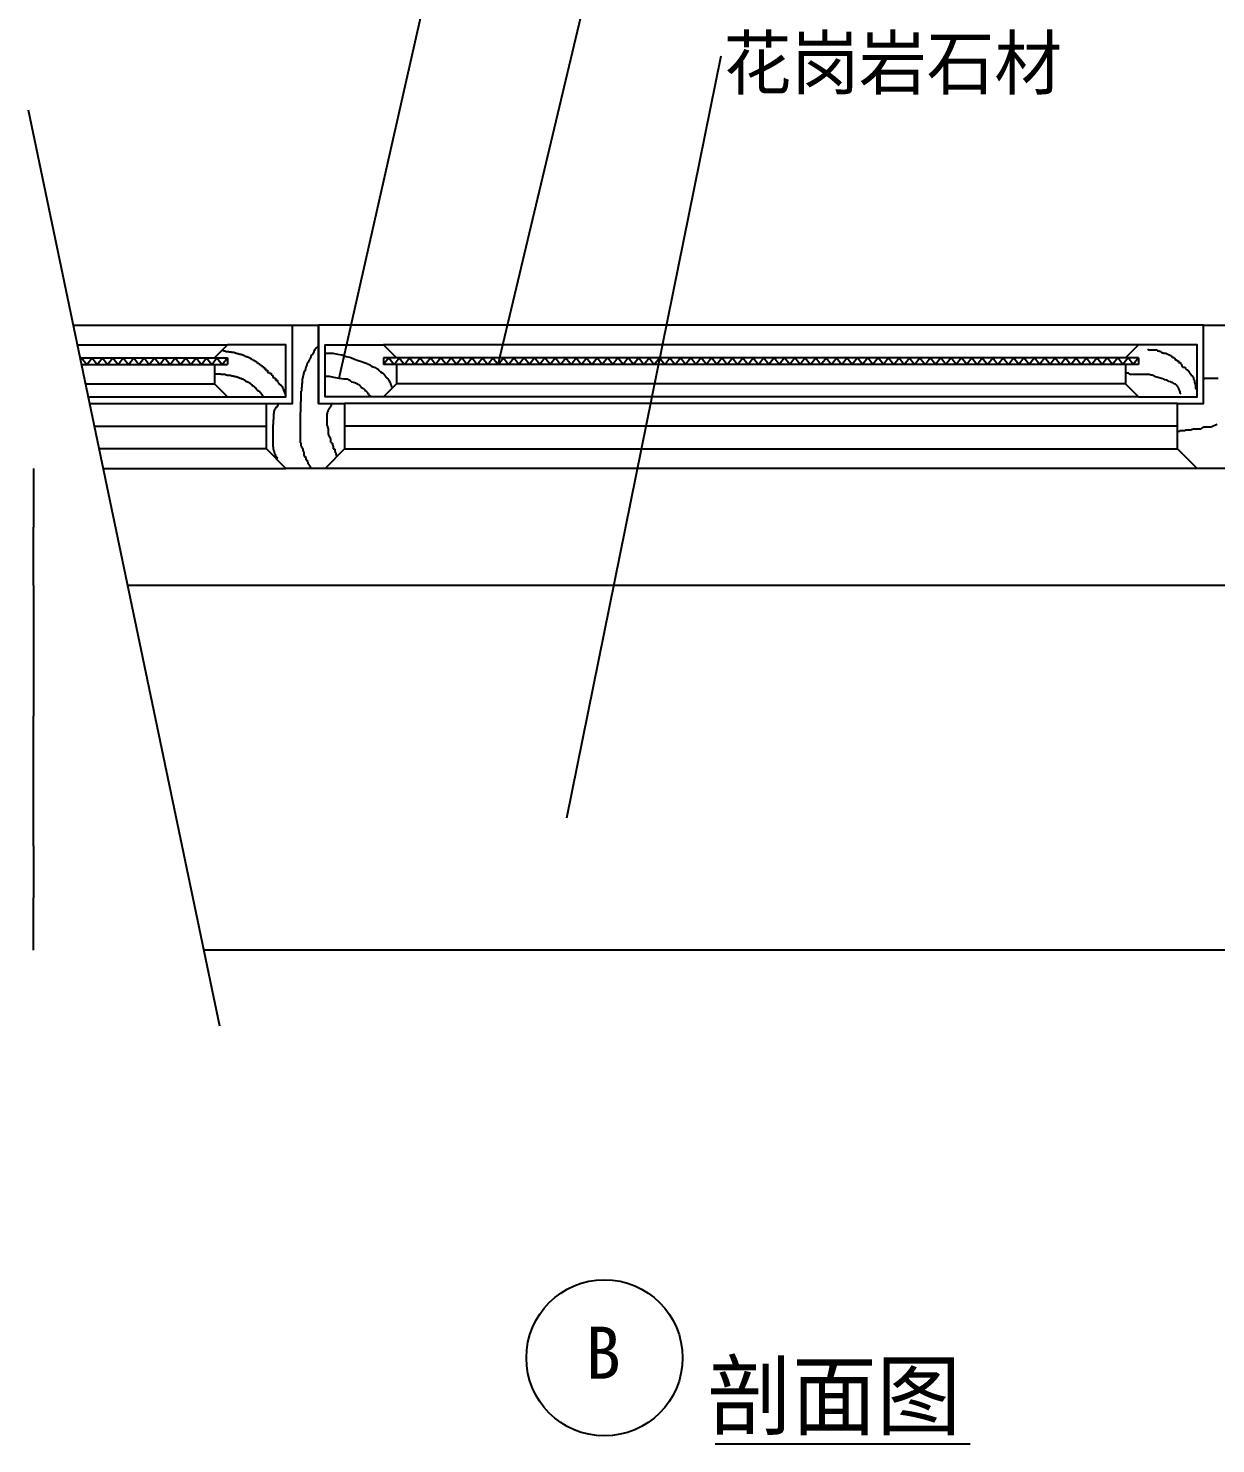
# Model space of a CAD drawing. Header units: metres. Extents: x 223 to 5375, y 130 to 7012.
# Drawn here: x 382 to 1751, y 130 to 1761 of the extents above; entities that cross this region are included whole.
import ezdxf

# ---------------------------------------------------------------- set-up
doc = ezdxf.new("R2010")
doc.units = ezdxf.units.M
for name, color, linetype in [('3', 3, 'Continuous'), ('4', 4, 'Continuous'), ('7', 7, 'Continuous'), ('BH', 3, 'Continuous'), ('DIM', 3, 'Continuous'), ('TEXT', 3, 'Continuous')]:
    doc.layers.add(name, color=color, linetype=linetype)
doc.dimstyles.get("Standard").update_dxf_attribs({"dimtxt": 2.5, "dimasz": 2.5, "dimexe": 1.25, "dimexo": 0.625, "dimtad": 1, "dimcen": 2.5, "dimazin": 3, "dimtfac": 1, "dimtmove": 0, "dimatfit": 3})

# ---------------------------------------------------------------- blocks, each defined once
blk = doc.blocks.new('BH2')
at = {"layer": 'BH'}
blk.add_lwpolyline([(0, 32), (5, 28), (0, 24), (5, 20), (0, 16), (5, 12), (0, 8), (5, 4), (0, 0)], dxfattribs=at)
blk = doc.blocks.new('*D8')
for p, q in [((388.27, 1118.43), (388.27, 968.43)), ((388.02, 968.43), (387.77, 968.43)), ((388.27, 818.43), (388.27, 968.43)), ((388.27, 968.43), (388.27, 968.43)), ((388.52, 968.43), (388.77, 968.43))]:
    blk.add_line(p, q)
at = {"layer": 'Defpoints'}
for p in [(388.27, 1118.43), (388.27, 968.43), (388.27, 818.43)]:
    blk.add_point(p, dxfattribs=at)
at = {"layer": 'DIM', "insert": (388.27, 969.555), "char_height": 1, "attachment_point": 5}
blk.add_mtext('200', dxfattribs=at)
blk = doc.blocks.new('*D9')
for p, q in [((388.27, 818.43), (388.27, 758.43)), ((388.02, 758.43), (387.77, 758.43)), ((388.27, 698.43), (388.27, 758.43)), ((388.27, 758.43), (388.27, 758.43)), ((388.52, 758.43), (388.77, 758.43))]:
    blk.add_line(p, q)
at = {"layer": 'Defpoints'}
for p in [(388.27, 818.43), (388.27, 758.43), (388.27, 698.43)]:
    blk.add_point(p, dxfattribs=at)
at = {"layer": 'DIM', "insert": (388.27, 759.555), "char_height": 1, "attachment_point": 5}
blk.add_mtext('80', dxfattribs=at)
blk = doc.blocks.new('*D10')
for p, q in [((388.27, 1253.43), (388.27, 1185.93)), ((388.02, 1185.93), (387.77, 1185.93)), ((388.27, 1118.43), (388.27, 1185.93)), ((388.27, 1185.93), (388.27, 1185.93)), ((388.52, 1185.93), (388.77, 1185.93))]:
    blk.add_line(p, q)
at = {"layer": 'Defpoints'}
for p in [(388.27, 1253.43), (388.27, 1185.93), (388.27, 1118.43)]:
    blk.add_point(p, dxfattribs=at)
at = {"layer": 'DIM', "insert": (388.27, 1187.055), "char_height": 1, "attachment_point": 5}
blk.add_mtext('90', dxfattribs=at)

msp = doc.modelspace()

# ---------------------------------------------------------------- linework, layer by layer
at = {"layer": '3'}
for p, q in [((438.9, 1395.93), (611.75, 1395.93)), ((1661.75, 1395.93), (791.75, 1395.93)), ((458.49, 1302.18), (656.75, 1302.18)), ((1706.75, 1302.18), (746.75, 1302.18))]:
    msp.add_line(p, q, dxfattribs=at)
for points in [[(448.3, 1350.93), (596.75, 1350.93)], [(1646.75, 1350.93), (806.75, 1350.93)], [(451.44, 1335.93), (611.75, 1335.93)], [(1661.75, 1335.93), (791.75, 1335.93)], [(656.75, 1275.93), (463.97, 1275.93)], [(746.75, 1275.93), (1706.75, 1275.93)]]:
    msp.add_lwpolyline(points, dxfattribs=at)
at = {"layer": '4'}
for p, q in [((434.2, 1418.43), (686.75, 1418.43)), ((1736.75, 1418.43), (716.75, 1418.43))]:
    msp.add_line(p, q, dxfattribs=at)
for points in [[(656.75, 1328.43), (686.75, 1328.43), (686.75, 1418.43), (716.75, 1418.43), (716.75, 1328.43), (746.75, 1328.43), (746.75, 1275.93), (724.25, 1253.43), (679.25, 1253.43), (656.75, 1275.93), (656.75, 1328.43), (686.75, 1328.43)], [(716.75, 1328.43), (716.75, 1418.43)], [(596.75, 1373.43), (596.75, 1350.93), (611.75, 1335.93), (679.25, 1335.93), (679.25, 1395.93), (611.75, 1395.93), (596.75, 1380.93)], [(806.75, 1373.43), (806.75, 1350.93), (791.75, 1335.93), (724.25, 1335.93), (724.25, 1395.93), (791.75, 1395.93), (806.75, 1380.93)], [(1646.75, 1373.43), (1646.75, 1350.93), (1661.75, 1335.93), (1729.25, 1335.93), (1729.25, 1395.93), (1661.75, 1395.93), (1646.75, 1380.93)]]:
    msp.add_lwpolyline(points, dxfattribs=at)
msp.add_lwpolyline([(1706.75, 1275.93), (1706.75, 1328.43), (1736.75, 1328.43), (1736.75, 1418.43), (1856.75, 1418.43), (1856.75, 1253.43), (1729.25, 1253.43)], close=True, dxfattribs=at)
at = {"layer": '7'}
for p, q in [((442.04, 1380.93), (611.75, 1380.93)), ((443.6, 1373.43), (611.75, 1373.43)), ((611.75, 1380.93), (611.75, 1373.43)), ((1661.75, 1380.93), (791.75, 1380.93)), ((791.75, 1380.93), (791.75, 1373.43)), ((1661.75, 1373.43), (791.75, 1373.43)), ((1661.75, 1380.93), (1661.75, 1373.43)), ((1834.25, 1118.43), (496.87, 1118.43)), ((1834.25, 698.43), (584.6, 698.43))]:
    msp.add_line(p, q, dxfattribs=at)
for points in [[(453, 1328.43), (656.75, 1328.43)], [(1706.75, 1328.43), (746.75, 1328.43)], [(468.67, 1253.43), (679.25, 1253.43)], [(1729.25, 1253.43), (724.25, 1253.43)]]:
    msp.add_lwpolyline(points, dxfattribs=at)
at = {"layer": 'BH'}
for p, q in [((606.37, 1389.52), (607.59, 1389.52)), ((607.59, 1389.52), (607.59, 1389.11)), ((607.59, 1389.11), (609.62, 1389.11)), ((609.62, 1389.11), (609.62, 1388.3)), ((609.62, 1388.3), (613.27, 1388.3)), ((613.27, 1388.3), (613.27, 1387.89)), ((613.27, 1387.89), (616.52, 1387.89)), ((616.52, 1387.89), (616.52, 1387.49)), ((616.52, 1387.49), (619.37, 1387.49)), ((619.37, 1387.49), (619.37, 1387.08)), ((619.37, 1387.08), (620.18, 1387.08)), ((620.18, 1387.08), (620.18, 1386.67)), ((620.18, 1386.67), (621.4, 1386.67)), ((621.4, 1386.67), (621.4, 1386.27)), ((711.18, 1387.08), (710.77, 1387.08)), ((710.77, 1387.08), (710.77, 1385.86)), ((712.4, 1389.52), (711.18, 1389.52)), ((711.18, 1389.52), (711.18, 1387.08)), ((712.8, 1390.73), (712.4, 1390.73)), ((712.4, 1390.73), (712.4, 1389.52)), ((713.21, 1391.14), (712.8, 1391.14)), ((712.8, 1391.14), (712.8, 1390.73)), ((713.62, 1391.55), (713.21, 1391.55)), ((713.21, 1391.55), (713.21, 1391.14)), ((714.43, 1391.95), (713.62, 1391.95)), ((713.62, 1391.95), (713.62, 1391.55)), ((715.24, 1392.76), (714.43, 1392.76)), ((714.43, 1392.76), (714.43, 1391.95)), ((716.05, 1393.17), (715.24, 1393.17)), ((715.24, 1393.17), (715.24, 1392.76)), ((1672.29, 1390.88), (1672.29, 1390.51)), ((1672.29, 1390.51), (1673.39, 1390.51)), ((1673.39, 1390.51), (1673.39, 1390.15)), ((1673.39, 1390.15), (1683.27, 1390.15)), ((1683.27, 1390.15), (1683.27, 1389.05)), ((1683.27, 1389.05), (1685.47, 1389.05)), ((1685.47, 1389.05), (1685.47, 1388.68)), ((1685.47, 1388.68), (1686.56, 1388.68)), ((1686.56, 1388.68), (1686.56, 1388.32)), ((1686.56, 1388.32), (1687.66, 1388.32)), ((1687.66, 1388.32), (1687.66, 1387.58)), ((1687.66, 1387.58), (1688.39, 1387.58)), ((1688.39, 1387.58), (1688.39, 1387.22)), ((1688.39, 1387.22), (1689.13, 1387.22)), ((1689.13, 1387.22), (1689.13, 1386.85)), ((1689.13, 1386.85), (1690.59, 1386.85)), ((1690.59, 1386.85), (1690.59, 1386.49)), ((621.4, 1386.27), (622.62, 1386.27)), ((622.62, 1386.27), (622.62, 1385.86)), ((622.62, 1385.86), (624.65, 1385.86)), ((624.65, 1385.86), (624.65, 1385.46)), ((624.65, 1385.46), (625.87, 1385.46)), ((625.87, 1385.46), (625.87, 1385.05)), ((625.87, 1385.05), (627.49, 1385.05)), ((627.49, 1385.05), (627.49, 1384.64)), ((627.49, 1384.64), (629.12, 1384.64)), ((629.12, 1384.64), (629.12, 1384.24)), ((629.12, 1384.24), (630.34, 1384.24)), ((630.34, 1384.24), (630.34, 1383.43)), ((630.34, 1383.43), (631.96, 1383.43)), ((631.96, 1383.43), (631.96, 1383.02)), ((631.96, 1383.02), (633.18, 1383.02)), ((633.18, 1383.02), (633.18, 1382.61)), ((633.18, 1382.61), (634.4, 1382.61)), ((634.4, 1382.61), (634.4, 1382.21)), ((634.4, 1382.21), (636.02, 1382.21)), ((636.02, 1382.21), (636.02, 1381.4)), ((636.02, 1381.4), (637.24, 1381.4)), ((637.24, 1381.4), (637.24, 1380.99)), ((637.24, 1380.99), (638.46, 1380.99)), ((638.46, 1380.99), (638.46, 1379.77)), ((638.46, 1379.77), (640.09, 1379.77)), ((640.09, 1379.77), (640.09, 1378.96)), ((640.09, 1378.96), (641.31, 1378.96)), ((641.31, 1378.96), (641.31, 1378.15)), ((641.31, 1378.15), (642.52, 1378.15)), ((642.52, 1378.15), (642.52, 1377.74)), ((642.52, 1377.74), (643.34, 1377.74)), ((643.34, 1377.74), (643.34, 1376.93)), ((643.34, 1376.93), (644.56, 1376.93)), ((644.56, 1376.93), (644.56, 1376.52)), ((644.56, 1376.52), (645.37, 1376.52)), ((645.37, 1376.52), (645.37, 1375.71)), ((645.37, 1375.71), (646.59, 1375.71)), ((646.59, 1375.71), (646.59, 1374.9)), ((646.59, 1374.9), (647.81, 1374.9)), ((647.81, 1374.9), (647.81, 1373.68)), ((647.81, 1373.68), (648.62, 1373.68)), ((648.62, 1373.68), (648.62, 1373.28)), ((648.62, 1373.28), (649.84, 1373.28)), ((649.84, 1373.28), (649.84, 1372.46)), ((649.84, 1372.46), (651.06, 1372.46)), ((651.06, 1372.46), (651.06, 1371.25)), ((651.06, 1371.25), (652.68, 1371.25)), ((652.68, 1371.25), (652.68, 1370.03)), ((703.05, 1370.84), (702.24, 1370.84)), ((702.24, 1370.84), (702.24, 1369.22)), ((703.46, 1372.46), (703.05, 1372.46)), ((703.05, 1372.46), (703.05, 1370.84)), ((703.87, 1374.09), (703.46, 1374.09)), ((703.46, 1374.09), (703.46, 1372.46)), ((704.68, 1375.31), (703.87, 1375.31)), ((703.87, 1375.31), (703.87, 1374.09)), ((705.49, 1376.52), (704.68, 1376.52)), ((704.68, 1376.52), (704.68, 1375.31)), ((706.3, 1378.15), (705.49, 1378.15)), ((705.49, 1378.15), (705.49, 1376.52)), ((707.12, 1379.77), (706.3, 1379.77)), ((706.3, 1379.77), (706.3, 1378.15)), ((707.93, 1381.4), (707.12, 1381.4)), ((707.12, 1381.4), (707.12, 1379.77)), ((708.74, 1383.43), (707.93, 1383.43)), ((707.93, 1383.43), (707.93, 1381.4)), ((709.55, 1383.83), (708.74, 1383.83)), ((708.74, 1383.83), (708.74, 1383.43)), ((710.37, 1385.05), (709.55, 1385.05)), ((709.55, 1385.05), (709.55, 1383.83)), ((710.77, 1385.86), (710.37, 1385.86)), ((710.37, 1385.86), (710.37, 1385.05)), ((725.4, 1386.27), (733.12, 1386.27)), ((733.12, 1386.27), (738.8, 1385.05)), ((738.8, 1385.05), (743.68, 1384.24)), ((743.68, 1384.24), (748.55, 1382.61)), ((748.55, 1382.61), (752.62, 1381.8)), ((752.62, 1381.8), (753.84, 1381.4)), ((753.84, 1381.4), (754.65, 1380.99)), ((754.65, 1380.99), (755.46, 1380.58)), ((755.46, 1380.58), (756.68, 1380.18)), ((756.68, 1380.18), (758.3, 1379.37)), ((758.3, 1379.37), (762.37, 1377.74)), ((762.37, 1377.74), (766.43, 1376.52)), ((766.43, 1376.52), (770.49, 1375.31)), ((770.49, 1375.31), (771.71, 1374.9)), ((771.71, 1374.9), (772.52, 1374.49)), ((772.52, 1374.49), (773.34, 1374.49)), ((773.34, 1374.49), (773.74, 1373.68)), ((773.74, 1373.68), (774.96, 1373.28)), ((774.96, 1373.28), (776.59, 1372.06)), ((776.59, 1372.06), (778.21, 1370.84)), ((778.21, 1370.84), (782.27, 1369.62)), ((1690.59, 1386.49), (1692.79, 1386.49)), ((1692.79, 1386.49), (1692.79, 1386.12)), ((1692.79, 1386.12), (1693.89, 1386.12)), ((1693.89, 1386.12), (1693.89, 1385.39)), ((1693.89, 1385.39), (1694.98, 1385.39)), ((1694.98, 1385.39), (1694.98, 1385.02)), ((1694.98, 1385.02), (1696.45, 1385.02)), ((1696.45, 1385.02), (1696.45, 1384.29)), ((1696.45, 1384.29), (1697.91, 1384.29)), ((1697.91, 1384.29), (1697.91, 1383.92)), ((1697.91, 1383.92), (1698.28, 1383.92)), ((1698.28, 1383.92), (1698.28, 1383.55)), ((1698.28, 1383.55), (1699.38, 1383.55)), ((1699.38, 1383.55), (1699.38, 1382.46)), ((1699.38, 1382.46), (1700.84, 1382.46)), ((1700.84, 1382.46), (1700.84, 1381.36)), ((1700.84, 1381.36), (1702.67, 1381.36)), ((1702.67, 1381.36), (1702.67, 1380.62)), ((1702.67, 1380.62), (1703.77, 1380.62)), ((1703.77, 1380.62), (1703.77, 1379.16)), ((1703.77, 1379.16), (1704.5, 1379.16)), ((1704.5, 1379.16), (1704.5, 1378.43)), ((1704.5, 1378.43), (1705.96, 1378.43)), ((1705.96, 1378.43), (1705.96, 1377.33)), ((1705.96, 1377.33), (1707.79, 1377.33)), ((1707.79, 1377.33), (1707.79, 1375.5)), ((1707.79, 1375.5), (1709.99, 1375.5)), ((1709.99, 1375.5), (1709.99, 1374.03)), ((1709.99, 1374.03), (1710.72, 1374.03)), ((1710.72, 1374.03), (1710.72, 1373.3)), ((1710.72, 1373.3), (1711.09, 1373.3)), ((1711.09, 1373.3), (1711.09, 1372.57)), ((1711.09, 1372.57), (1711.82, 1372.57)), ((1711.82, 1372.57), (1711.82, 1371.1)), ((1711.82, 1371.1), (1712.92, 1371.1)), ((1712.92, 1371.1), (1712.92, 1370)), ((597.02, 1362.31), (604.34, 1362.31)), ((604.34, 1362.31), (604.34, 1361.91)), ((604.34, 1361.91), (609.62, 1361.91)), ((609.62, 1361.91), (609.62, 1361.5)), ((609.62, 1361.5), (611.65, 1361.5)), ((611.65, 1361.5), (611.65, 1361.1)), ((611.65, 1361.1), (615.71, 1361.1)), ((615.71, 1361.1), (615.71, 1360.69)), ((615.71, 1360.69), (616.52, 1360.69)), ((616.52, 1360.69), (616.52, 1360.28)), ((616.52, 1360.28), (618.56, 1360.28)), ((618.56, 1360.28), (618.56, 1359.88)), ((618.56, 1359.88), (620.18, 1359.88)), ((620.18, 1359.88), (620.18, 1359.47)), ((620.18, 1359.47), (622.21, 1359.47)), ((622.21, 1359.47), (622.21, 1359.07)), ((622.21, 1359.07), (623.43, 1359.07)), ((623.43, 1359.07), (623.43, 1358.66)), ((623.43, 1358.66), (624.65, 1358.66)), ((624.65, 1358.66), (624.65, 1358.25)), ((624.65, 1358.25), (625.46, 1358.25)), ((625.46, 1358.25), (625.46, 1357.85)), ((625.46, 1357.85), (626.27, 1357.85)), ((626.27, 1357.85), (626.27, 1357.44)), ((626.27, 1357.44), (627.49, 1357.44)), ((627.49, 1357.44), (627.49, 1357.04)), ((627.49, 1357.04), (628.31, 1357.04)), ((628.31, 1357.04), (628.31, 1356.63)), ((628.31, 1356.63), (629.52, 1356.63)), ((629.52, 1356.63), (629.52, 1356.22)), ((629.52, 1356.22), (630.74, 1356.22)), ((630.74, 1356.22), (630.74, 1355.41)), ((630.74, 1355.41), (631.96, 1355.41)), ((631.96, 1355.41), (631.96, 1354.6)), ((631.96, 1354.6), (632.77, 1354.6)), ((632.77, 1354.6), (632.77, 1354.19)), ((632.77, 1354.19), (633.59, 1354.19)), ((633.59, 1354.19), (633.59, 1353.79)), ((652.68, 1370.03), (654.31, 1370.03)), ((654.31, 1370.03), (654.31, 1368.81)), ((654.31, 1368.81), (655.52, 1368.81)), ((655.52, 1368.81), (655.52, 1366.78)), ((655.52, 1366.78), (657.96, 1366.78)), ((657.96, 1366.78), (657.96, 1363.94)), ((657.96, 1363.94), (660.4, 1363.94)), ((660.4, 1363.94), (660.4, 1363.13)), ((660.4, 1363.13), (662.02, 1363.13)), ((662.02, 1363.13), (662.02, 1361.5)), ((662.02, 1361.5), (663.24, 1361.5)), ((663.24, 1361.5), (663.24, 1360.69)), ((663.24, 1360.69), (664.06, 1360.69)), ((664.06, 1360.69), (664.06, 1358.25)), ((664.06, 1358.25), (666.09, 1358.25)), ((666.09, 1358.25), (666.09, 1357.44)), ((666.09, 1357.44), (667.31, 1357.44)), ((667.31, 1357.44), (667.31, 1355.01)), ((667.31, 1355.01), (669.34, 1355.01)), ((669.34, 1355.01), (669.34, 1352.98)), ((698.18, 1356.63), (697.77, 1356.63)), ((697.77, 1356.63), (697.77, 1351.35)), ((698.59, 1358.25), (698.18, 1358.25)), ((698.18, 1358.25), (698.18, 1356.63)), ((698.99, 1359.88), (698.59, 1359.88)), ((698.59, 1359.88), (698.59, 1358.25)), ((699.4, 1361.5), (698.99, 1361.5)), ((698.99, 1361.5), (698.99, 1359.88)), ((699.8, 1363.13), (699.4, 1363.13)), ((699.4, 1363.13), (699.4, 1361.5)), ((701.02, 1365.16), (699.8, 1365.16)), ((699.8, 1365.16), (699.8, 1363.13)), ((701.43, 1365.97), (701.02, 1365.97)), ((701.02, 1365.97), (701.02, 1365.16)), ((701.84, 1367.59), (701.43, 1367.59)), ((701.43, 1367.59), (701.43, 1365.97)), ((702.24, 1369.22), (701.84, 1369.22)), ((701.84, 1369.22), (701.84, 1367.59)), ((725.4, 1359.88), (729.05, 1359.88)), ((729.05, 1359.88), (733.93, 1358.66)), ((733.93, 1358.66), (740.43, 1357.44)), ((740.43, 1357.44), (746.12, 1356.63)), ((746.12, 1356.63), (750.18, 1356.63)), ((750.18, 1356.63), (750.59, 1356.22)), ((750.59, 1356.22), (750.99, 1356.22)), ((750.99, 1356.22), (751.4, 1355.82)), ((751.4, 1355.82), (753.02, 1355.01)), ((753.02, 1355.01), (754.65, 1353.38)), ((782.27, 1369.62), (783.49, 1368.81)), ((783.49, 1368.81), (783.9, 1368.81)), ((783.9, 1368.81), (784.71, 1368.4)), ((784.71, 1368.4), (785.52, 1368)), ((785.52, 1368), (786.74, 1366.37)), ((786.74, 1366.37), (788.37, 1364.75)), ((788.37, 1364.75), (789.99, 1363.53)), ((789.99, 1363.53), (791.62, 1362.31)), ((791.62, 1362.31), (792.02, 1361.91)), ((792.02, 1361.91), (792.43, 1361.91)), ((792.43, 1361.91), (792.43, 1361.5)), ((792.43, 1361.5), (793.24, 1360.69)), ((793.24, 1360.69), (794.05, 1359.88)), ((794.05, 1359.88), (794.87, 1358.66)), ((794.87, 1358.66), (795.68, 1357.85)), ((795.68, 1357.85), (796.09, 1357.44)), ((796.09, 1357.44), (796.49, 1357.44)), ((796.49, 1357.44), (796.49, 1356.63)), ((796.49, 1356.63), (796.9, 1355.82)), ((796.9, 1355.82), (797.71, 1355.01)), ((797.71, 1355.01), (798.93, 1352.57)), ((1650.66, 1363.12), (1645.97, 1363.12)), ((1650.66, 1362.45), (1650.66, 1363.12)), ((1651.99, 1361.78), (1650.66, 1362.45)), ((1674.76, 1361.78), (1651.99, 1361.78)), ((1675.42, 1361.11), (1674.76, 1361.78)), ((1677.43, 1361.11), (1675.42, 1361.11)), ((1678.77, 1360.44), (1677.43, 1361.11)), ((1680.11, 1359.77), (1678.77, 1360.44)), ((1681.45, 1359.1), (1680.11, 1359.77)), ((1685.47, 1357.76), (1681.45, 1359.1)), ((1688.14, 1357.09), (1685.47, 1357.76)), ((1690.82, 1356.43), (1688.14, 1357.09)), ((1692.16, 1355.76), (1690.82, 1356.43)), ((1694.17, 1355.09), (1692.16, 1355.76)), ((1695.51, 1354.42), (1694.17, 1355.09)), ((1696.85, 1353.75), (1695.51, 1354.42)), ((1712.92, 1370), (1715.48, 1370)), ((1715.48, 1370), (1715.48, 1368.54)), ((1715.48, 1368.54), (1716.21, 1368.54)), ((1716.21, 1368.54), (1716.21, 1367.81)), ((1716.21, 1367.81), (1716.95, 1367.81)), ((1716.95, 1367.81), (1716.95, 1367.44)), ((1716.95, 1367.44), (1717.31, 1367.44)), ((1717.31, 1367.44), (1717.31, 1367.07)), ((1717.31, 1367.07), (1718.41, 1367.07)), ((1718.41, 1367.07), (1718.41, 1365.97)), ((1718.41, 1365.97), (1719.87, 1365.97)), ((1719.87, 1365.97), (1719.87, 1364.88)), ((1719.87, 1364.88), (1720.24, 1364.88)), ((1720.24, 1364.88), (1720.24, 1363.78)), ((1720.24, 1363.78), (1720.97, 1363.78)), ((1720.97, 1363.78), (1720.97, 1362.31)), ((1720.97, 1362.31), (1722.07, 1362.31)), ((1722.07, 1362.31), (1722.07, 1360.85)), ((1722.07, 1360.85), (1723.17, 1360.85)), ((1723.17, 1360.85), (1723.17, 1360.11)), ((1723.17, 1360.11), (1723.9, 1360.11)), ((1723.9, 1360.11), (1723.9, 1359.02)), ((1723.9, 1359.02), (1724.63, 1359.02)), ((1724.63, 1359.02), (1724.63, 1358.28)), ((1724.63, 1358.28), (1725, 1358.28)), ((1725, 1358.28), (1725, 1356.09)), ((1725, 1356.09), (1725.36, 1356.09)), ((1725.36, 1356.09), (1725.36, 1355.72)), ((1725.36, 1355.72), (1725.73, 1355.72)), ((1725.73, 1355.72), (1725.73, 1354.99)), ((1725.73, 1354.99), (1726.1, 1354.99)), ((1726.1, 1354.99), (1726.1, 1352.06)), ((1737.95, 1356.43), (1736.62, 1356.43)), ((1753.62, 1357.09), (1737.95, 1357.09)), ((1737.95, 1357.09), (1737.95, 1356.43)), ((633.59, 1353.79), (634.4, 1353.79)), ((634.4, 1353.79), (634.4, 1353.38)), ((634.4, 1353.38), (635.62, 1353.38)), ((635.62, 1353.38), (635.62, 1352.98)), ((635.62, 1352.98), (636.84, 1352.98)), ((636.84, 1352.98), (636.84, 1352.16)), ((636.84, 1352.16), (637.65, 1352.16)), ((637.65, 1352.16), (637.65, 1351.35)), ((637.65, 1351.35), (638.87, 1351.35)), ((638.87, 1351.35), (638.87, 1350.54)), ((638.87, 1350.54), (640.09, 1350.54)), ((640.09, 1350.54), (640.09, 1348.92)), ((640.09, 1348.92), (640.9, 1348.92)), ((640.9, 1348.92), (640.9, 1348.51)), ((640.9, 1348.51), (641.71, 1348.51)), ((641.71, 1348.51), (641.71, 1348.1)), ((641.71, 1348.1), (642.52, 1348.1)), ((642.52, 1348.1), (642.52, 1347.29)), ((642.52, 1347.29), (643.74, 1347.29)), ((643.74, 1347.29), (643.74, 1346.48)), ((643.74, 1346.48), (644.56, 1346.48)), ((644.56, 1346.48), (644.56, 1345.67)), ((644.56, 1345.67), (644.96, 1345.67)), ((644.96, 1345.67), (644.96, 1344.45)), ((644.96, 1344.45), (646.18, 1344.45)), ((646.18, 1344.45), (646.18, 1343.23)), ((646.18, 1343.23), (647.4, 1343.23)), ((647.4, 1343.23), (647.4, 1342.83)), ((647.4, 1342.83), (648.21, 1342.83)), ((648.21, 1342.83), (648.21, 1342.01)), ((648.21, 1342.01), (648.62, 1342.01)), ((648.62, 1342.01), (648.62, 1341.61)), ((648.62, 1341.61), (649.02, 1341.61)), ((649.02, 1341.61), (649.02, 1341.2)), ((649.02, 1341.2), (649.43, 1341.2)), ((649.43, 1341.2), (649.43, 1340.8)), ((649.43, 1340.8), (649.84, 1340.8)), ((649.84, 1340.8), (649.84, 1340.39)), ((649.84, 1340.39), (650.24, 1340.39)), ((650.24, 1340.39), (650.24, 1339.98)), ((650.24, 1339.98), (650.65, 1339.98)), ((650.65, 1339.98), (650.65, 1339.17)), ((650.65, 1339.17), (651.46, 1339.17)), ((651.46, 1339.17), (651.46, 1338.36)), ((651.46, 1338.36), (651.87, 1338.36)), ((651.87, 1338.36), (651.87, 1337.55)), ((669.34, 1352.98), (670.15, 1352.98)), ((670.15, 1352.98), (670.15, 1351.76)), ((670.15, 1351.76), (670.96, 1351.76)), ((670.96, 1351.76), (670.96, 1350.54)), ((670.96, 1350.54), (672.59, 1350.54)), ((672.59, 1350.54), (672.59, 1349.73)), ((672.59, 1349.73), (673.4, 1349.73)), ((673.4, 1349.73), (673.4, 1348.92)), ((673.4, 1348.92), (673.81, 1348.92)), ((673.81, 1348.92), (673.81, 1348.51)), ((673.81, 1348.51), (674.62, 1348.51)), ((674.62, 1348.51), (674.62, 1347.7)), ((674.62, 1347.7), (675.43, 1347.7)), ((675.43, 1347.7), (675.43, 1345.67)), ((675.43, 1345.67), (675.84, 1345.67)), ((675.84, 1345.67), (675.84, 1344.86)), ((675.84, 1344.86), (676.24, 1344.86)), ((676.24, 1344.86), (676.24, 1342.83)), ((676.24, 1342.83), (676.65, 1342.83)), ((676.65, 1342.83), (676.65, 1342.01)), ((676.65, 1342.01), (677.06, 1342.01)), ((677.06, 1342.01), (677.06, 1341.2)), ((677.06, 1341.2), (677.46, 1341.2)), ((677.46, 1341.2), (677.46, 1340.39)), ((677.46, 1340.39), (677.87, 1340.39)), ((677.87, 1340.39), (677.87, 1339.58)), ((677.87, 1339.58), (678.27, 1339.58)), ((678.27, 1339.58), (678.27, 1337.95)), ((678.27, 1337.95), (678.68, 1337.95)), ((678.68, 1337.95), (678.68, 1337.14)), ((696.96, 1342.42), (696.55, 1342.42)), ((696.55, 1342.42), (696.55, 1330.65)), ((697.37, 1347.29), (696.96, 1347.29)), ((696.96, 1347.29), (696.96, 1342.42)), ((697.77, 1351.35), (697.37, 1351.35)), ((697.37, 1351.35), (697.37, 1347.29)), ((754.65, 1353.38), (758.71, 1352.57)), ((758.71, 1352.57), (760.34, 1351.76)), ((760.34, 1351.76), (760.74, 1351.35)), ((760.74, 1351.35), (761.55, 1350.95)), ((761.55, 1350.95), (761.96, 1350.54)), ((761.96, 1350.54), (762.77, 1350.13)), ((762.77, 1350.13), (763.99, 1349.32)), ((763.99, 1349.32), (765.21, 1348.1)), ((765.21, 1348.1), (766.43, 1346.89)), ((766.43, 1346.89), (767.65, 1346.07)), ((767.65, 1346.07), (768.05, 1346.07)), ((768.05, 1346.07), (768.46, 1345.67)), ((768.46, 1345.67), (770.09, 1344.04)), ((770.09, 1344.04), (770.9, 1342.83)), ((770.9, 1342.83), (772.12, 1342.01)), ((772.12, 1342.01), (772.93, 1341.2)), ((772.93, 1341.2), (772.93, 1340.8)), ((772.93, 1340.8), (773.34, 1340.8)), ((773.34, 1340.8), (773.34, 1340.39)), ((773.34, 1340.39), (774.15, 1339.98)), ((774.15, 1339.98), (774.55, 1338.77)), ((774.55, 1338.77), (774.96, 1337.95)), ((774.96, 1337.95), (775.37, 1337.95)), ((775.37, 1337.95), (775.77, 1337.55)), ((798.93, 1352.57), (799.34, 1352.16)), ((799.34, 1352.16), (799.74, 1352.16)), ((799.74, 1352.16), (799.74, 1350.54)), ((799.74, 1350.54), (800.15, 1349.73)), ((800.15, 1349.73), (800.55, 1349.32)), ((800.55, 1349.32), (800.55, 1348.1)), ((800.55, 1348.1), (800.96, 1347.7)), ((800.96, 1347.7), (800.96, 1347.29)), ((800.96, 1347.29), (801.37, 1347.29)), ((801.37, 1347.29), (801.37, 1346.89)), ((801.37, 1346.89), (801.77, 1346.89)), ((1698.86, 1353.08), (1696.85, 1353.75)), ((1699.52, 1352.41), (1698.86, 1353.08)), ((1700.86, 1352.41), (1699.52, 1352.41)), ((1702.2, 1351.74), (1700.86, 1352.41)), ((1702.87, 1351.07), (1702.2, 1351.74)), ((1704.21, 1350.4), (1702.87, 1351.07)), ((1705.55, 1349.73), (1704.21, 1350.4)), ((1706.22, 1348.39), (1705.55, 1349.73)), ((1706.89, 1347.72), (1706.22, 1348.39)), ((1707.56, 1346.38), (1706.89, 1347.72)), ((1708.23, 1345.04), (1707.56, 1346.38)), ((1708.9, 1343.7), (1708.23, 1345.04)), ((1709.57, 1341.69), (1708.9, 1343.7)), ((1709.57, 1340.35), (1709.57, 1341.69)), ((1710.24, 1339.68), (1709.57, 1340.35)), ((1710.9, 1339.01), (1710.24, 1339.68)), ((1726.1, 1352.06), (1726.46, 1352.06)), ((1726.46, 1352.06), (1726.46, 1351.32)), ((1726.46, 1351.32), (1726.83, 1351.32)), ((1726.83, 1351.32), (1726.83, 1350.59)), ((1726.83, 1350.59), (1727.19, 1350.59)), ((1727.19, 1350.59), (1727.19, 1350.23)), ((1727.19, 1350.23), (1727.56, 1350.23)), ((1727.56, 1350.23), (1727.56, 1345.46)), ((1727.56, 1345.46), (1727.93, 1345.46)), ((1727.93, 1345.46), (1727.93, 1345.1)), ((1727.93, 1345.1), (1728.29, 1345.1)), ((651.87, 1337.55), (652.27, 1337.55)), ((652.27, 1337.55), (652.27, 1337.14)), ((652.27, 1337.14), (652.68, 1337.14)), ((652.68, 1337.14), (652.68, 1336.74)), ((652.68, 1336.74), (653.09, 1336.74)), ((653.09, 1336.74), (653.09, 1335.92)), ((653.09, 1335.92), (653.49, 1335.92)), ((666.9, 1321.71), (666.09, 1321.71)), ((666.09, 1321.71), (666.09, 1320.5)), ((668.52, 1323.34), (666.9, 1323.34)), ((666.9, 1323.34), (666.9, 1321.71)), ((669.34, 1324.96), (668.52, 1324.96)), ((668.52, 1324.96), (668.52, 1323.34)), ((669.74, 1326.18), (669.34, 1326.18)), ((669.34, 1326.18), (669.34, 1324.96)), ((670.15, 1326.99), (669.74, 1326.99)), ((669.74, 1326.99), (669.74, 1326.18)), ((696.55, 1330.65), (696.15, 1330.65)), ((696.15, 1330.65), (696.15, 1318.47)), ((728.65, 1321.71), (728.24, 1321.71)), ((728.24, 1321.71), (728.24, 1320.9)), ((729.46, 1322.53), (728.65, 1322.53)), ((728.65, 1322.53), (728.65, 1321.71)), ((730.27, 1323.74), (729.46, 1323.74)), ((729.46, 1323.74), (729.46, 1322.53)), ((731.09, 1324.96), (730.27, 1324.96)), ((730.27, 1324.96), (730.27, 1323.74)), ((731.49, 1326.18), (731.09, 1326.18)), ((731.09, 1326.18), (731.09, 1324.96)), ((731.9, 1326.99), (731.49, 1326.99)), ((731.49, 1326.99), (731.49, 1326.18)), ((731.9, 1328.21), (731.9, 1326.99)), ((775.77, 1337.55), (776.18, 1337.55)), ((776.18, 1337.55), (776.18, 1336.33)), ((776.18, 1336.33), (776.59, 1336.33)), ((664.87, 1309.94), (664.46, 1309.94)), ((664.46, 1309.94), (664.46, 1304.26)), ((665.27, 1316.84), (664.87, 1316.84)), ((664.87, 1316.84), (664.87, 1309.94)), ((665.68, 1319.28), (665.27, 1319.28)), ((665.27, 1319.28), (665.27, 1316.84)), ((666.09, 1320.5), (665.68, 1320.5)), ((665.68, 1320.5), (665.68, 1319.28)), ((695.74, 1318.47), (695.74, 1283.14)), ((696.15, 1318.47), (695.74, 1318.47)), ((726.62, 1316.44), (726.21, 1316.44)), ((726.21, 1316.44), (726.21, 1302.63)), ((727.43, 1318.87), (726.62, 1318.87)), ((726.62, 1318.87), (726.62, 1316.44)), ((727.84, 1320.09), (727.43, 1320.09)), ((727.43, 1320.09), (727.43, 1318.87)), ((728.24, 1320.9), (727.84, 1320.9)), ((727.84, 1320.9), (727.84, 1320.09)), ((664.06, 1304.26), (664.06, 1278.27)), ((664.46, 1304.26), (664.06, 1304.26)), ((726.21, 1302.63), (727.02, 1302.63)), ((727.02, 1302.63), (727.02, 1300.6)), ((727.02, 1300.6), (727.43, 1300.6)), ((727.43, 1300.6), (727.43, 1299.38)), ((727.43, 1299.38), (727.84, 1299.38)), ((727.84, 1299.38), (727.84, 1292.48)), ((727.84, 1292.48), (728.24, 1292.48)), ((728.24, 1292.48), (728.24, 1291.26)), ((728.24, 1291.26), (728.65, 1291.26)), ((728.65, 1291.26), (728.65, 1290.45)), ((728.65, 1290.45), (729.87, 1290.45)), ((729.87, 1290.45), (729.87, 1288.83)), ((729.87, 1288.83), (730.27, 1288.83)), ((730.27, 1288.83), (730.27, 1288.02)), ((1709.44, 1296.14), (1707.43, 1296.14)), ((1709.44, 1296.81), (1709.44, 1296.14)), ((1715.47, 1296.81), (1709.44, 1296.81)), ((1715.47, 1297.48), (1715.47, 1296.81)), ((1722.16, 1297.48), (1715.47, 1297.48)), ((1723.5, 1298.15), (1722.16, 1297.48)), ((1724.17, 1298.15), (1723.5, 1298.15)), ((1724.84, 1298.82), (1724.17, 1298.15)), ((1733.54, 1298.82), (1724.84, 1298.82)), ((1734.21, 1299.49), (1733.54, 1298.82)), ((1736.89, 1300.83), (1734.21, 1299.49)), ((1744.92, 1300.83), (1736.89, 1300.83)), ((1746.26, 1301.5), (1744.92, 1300.83)), ((1747.6, 1302.17), (1746.26, 1301.5)), ((1749.61, 1302.84), (1747.6, 1302.17)), ((1752.29, 1304.18), (1749.61, 1302.84)), ((664.06, 1278.27), (664.46, 1278.27)), ((664.46, 1278.27), (664.46, 1275.43)), ((664.46, 1275.43), (664.87, 1275.43)), ((664.87, 1275.43), (664.87, 1274.21)), ((664.87, 1274.21), (665.27, 1274.21)), ((665.27, 1274.21), (665.27, 1272.99)), ((665.27, 1272.99), (665.68, 1272.99)), ((665.68, 1272.99), (665.68, 1271.37)), ((695.74, 1283.14), (696.55, 1283.14)), ((696.55, 1283.14), (696.55, 1279.08)), ((696.55, 1279.08), (696.96, 1279.08)), ((696.96, 1279.08), (696.96, 1277.46)), ((696.96, 1277.46), (697.77, 1277.46)), ((697.77, 1277.46), (697.77, 1276.65)), ((697.77, 1276.65), (698.18, 1276.65)), ((698.18, 1276.65), (698.18, 1276.24)), ((698.18, 1276.24), (698.59, 1276.24)), ((698.59, 1276.24), (698.59, 1274.21)), ((698.59, 1274.21), (698.99, 1274.21)), ((698.99, 1274.21), (698.99, 1272.59)), ((698.99, 1272.59), (699.8, 1272.59)), ((699.8, 1272.59), (699.8, 1268.53)), ((730.27, 1288.02), (730.68, 1288.02)), ((730.68, 1288.02), (730.68, 1283.55)), ((730.68, 1283.55), (731.9, 1283.55)), ((731.9, 1283.55), (731.9, 1282.74)), ((731.9, 1282.74), (732.3, 1282.74)), ((732.3, 1282.74), (732.3, 1282.33)), ((732.3, 1282.33), (732.71, 1282.33)), ((732.71, 1282.33), (732.71, 1280.3)), ((732.71, 1280.3), (733.12, 1280.3)), ((733.12, 1280.3), (733.12, 1279.08)), ((733.12, 1279.08), (733.52, 1279.08)), ((733.52, 1279.08), (733.52, 1276.24)), ((733.52, 1276.24), (735.15, 1276.24)), ((735.15, 1276.24), (735.15, 1275.84)), ((735.15, 1275.84), (735.55, 1275.84)), ((735.55, 1275.84), (735.55, 1272.99)), ((735.55, 1272.99), (735.96, 1272.99)), ((735.96, 1272.99), (735.96, 1271.37)), ((665.68, 1271.37), (666.09, 1271.37)), ((666.09, 1271.37), (666.09, 1269.75)), ((666.09, 1269.75), (666.9, 1269.75)), ((666.9, 1269.75), (666.9, 1268.12)), ((666.9, 1268.12), (668.12, 1268.12)), ((668.12, 1268.12), (668.12, 1266.5)), ((668.12, 1266.5), (668.52, 1266.5)), ((668.52, 1266.5), (668.52, 1266.09)), ((668.52, 1266.09), (668.93, 1266.09)), ((668.93, 1266.09), (668.93, 1265.69)), ((668.93, 1265.69), (669.74, 1265.69)), ((699.8, 1268.53), (700.21, 1268.53)), ((700.21, 1268.53), (700.21, 1267.31)), ((700.21, 1267.31), (701.84, 1267.31)), ((701.84, 1267.31), (701.84, 1265.69)), ((701.84, 1265.69), (702.24, 1265.69)), ((702.24, 1265.69), (702.24, 1263.25)), ((702.24, 1263.25), (703.46, 1263.25)), ((703.46, 1263.25), (703.46, 1262.84)), ((703.46, 1262.84), (703.87, 1262.84)), ((703.87, 1262.84), (703.87, 1261.22)), ((703.87, 1261.22), (704.27, 1261.22)), ((704.27, 1261.22), (704.27, 1258.78)), ((704.27, 1258.78), (705.09, 1258.78)), ((705.09, 1258.78), (705.09, 1258.38)), ((705.09, 1258.38), (705.49, 1258.38)), ((705.49, 1258.38), (705.49, 1257.16)), ((705.49, 1257.16), (705.9, 1257.16)), ((705.9, 1257.16), (705.9, 1256.75)), ((705.9, 1256.75), (706.3, 1256.75)), ((706.3, 1256.75), (706.3, 1256.35)), ((706.3, 1256.35), (706.71, 1256.35)), ((706.71, 1256.35), (706.71, 1255.94)), ((735.96, 1271.37), (736.77, 1271.37)), ((736.77, 1271.37), (736.77, 1269.34)), ((736.77, 1269.34), (737.18, 1269.34)), ((737.18, 1269.34), (737.18, 1268.53)), ((737.18, 1268.53), (737.59, 1268.53)), ((737.59, 1268.53), (737.59, 1267.31)), ((706.71, 1255.94), (707.12, 1255.94)), ((707.12, 1255.94), (707.12, 1254.72)), ((707.12, 1254.72), (707.93, 1254.72)), ((707.93, 1254.72), (707.93, 1254.32)), ((707.93, 1254.32), (708.34, 1254.32))]:
    msp.add_line(p, q, dxfattribs=at)
for points in [[(442.39, 1379.23), (443.75, 1380.93), (449.75, 1373.43), (455.75, 1380.93), (461.75, 1373.43), (467.75, 1380.93), (473.75, 1373.43), (479.75, 1380.93), (485.75, 1373.43), (491.75, 1380.93), (497.75, 1373.43), (503.75, 1380.93), (509.75, 1373.43), (515.75, 1380.93), (521.75, 1373.43), (527.75, 1380.93), (533.75, 1373.43), (539.75, 1380.93), (545.75, 1373.43), (551.75, 1380.93), (557.75, 1373.43), (563.75, 1380.93), (569.75, 1373.43), (575.75, 1380.93), (581.75, 1373.43), (587.75, 1380.93), (593.75, 1373.43), (599.75, 1380.93), (605.75, 1373.43), (611.75, 1380.93)], [(797.75, 1380.93), (791.75, 1373.43)]]:
    msp.add_lwpolyline(points, dxfattribs=at)
at = {"layer": 'DIM'}
msp.add_line((382.32, 1666.82), (602.81, 611.22), dxfattribs=at)
at = {"layer": 'TEXT'}
msp.add_line((1174.04, 129.5), (1467.91, 129.5), dxfattribs=at)
msp.add_circle((1046.26, 228.51), 90, dxfattribs=at)

# ---------------------------------------------------------------- block references
at = {"layer": '3', "yscale": 1.5, "zscale": 1.5}
for p, xscale, rotation in [((845.75, 1380.93), -1.5, 90), ((845.75, 1380.93), 1.5, 270), ((941.75, 1380.93), -1.5, 90), ((941.75, 1380.93), 1.5, 270), ((1037.75, 1380.93), -1.5, 90), ((1037.75, 1380.93), 1.5, 270), ((1133.75, 1380.93), -1.5, 90), ((1133.75, 1380.93), 1.5, 270), ((1229.75, 1380.93), -1.5, 90), ((1229.75, 1380.93), 1.5, 270), ((1325.75, 1380.93), -1.5, 90), ((1325.75, 1380.93), 1.5, 270), ((1421.75, 1380.93), -1.5, 90), ((1421.75, 1380.93), 1.5, 270), ((1517.75, 1380.93), -1.5, 90), ((1517.75, 1380.93), 1.5, 270), ((1613.75, 1380.93), -1.5, 90), ((1613.75, 1380.93), 1.5, 270)]:
    msp.add_blockref('BH2', p, dxfattribs=dict(at, xscale=xscale, rotation=rotation))

# ---------------------------------------------------------------- texts
at = {"layer": 'TEXT'}
for s, height, p in [('花岗岩石材', 60, (1183.64, 1690.8)), ('B', 60, (1024.32, 204.37)), ('剖面图', 75, (1164.84, 147.44))]:
    msp.add_text(s, height=height, dxfattribs=at).set_placement(p)

# ---------------------------------------------------------------- dimensions: what is measured, and where the dimension line sits
at = {"layer": 'DIM'}
for base, p1, p2, text, picture, middle in [((388.27, 1185.93), (388.27, 1253.43), (388.27, 1118.43), '90', '*D10', (388.27, 1187.055)), ((388.27, 968.43), (388.27, 1118.43), (388.27, 818.43), '200', '*D8', (388.27, 969.555)), ((388.27, 758.43), (388.27, 818.43), (388.27, 698.43), '80', '*D9', (388.27, 759.555))]:
    dim = msp.add_linear_dim(base=base, p1=p1, p2=p2, text=text, dimstyle='Standard', dxfattribs=at)
    dim.commit()
    dim.dimension.update_dxf_attribs({"geometry": picture, "text_midpoint": middle})

# ---------------------------------------------------------------- leaders
for points in [[(740.43, 1357.44), (908.92, 2102.48)], [(923.75, 1373.43), (1062.66, 1956.15)], [(1003.09, 850.83), (1180.67, 1729.08)]]:
    msp.add_leader(points, dimstyle='Standard', dxfattribs=at)

doc.saveas('drawing.dxf')
